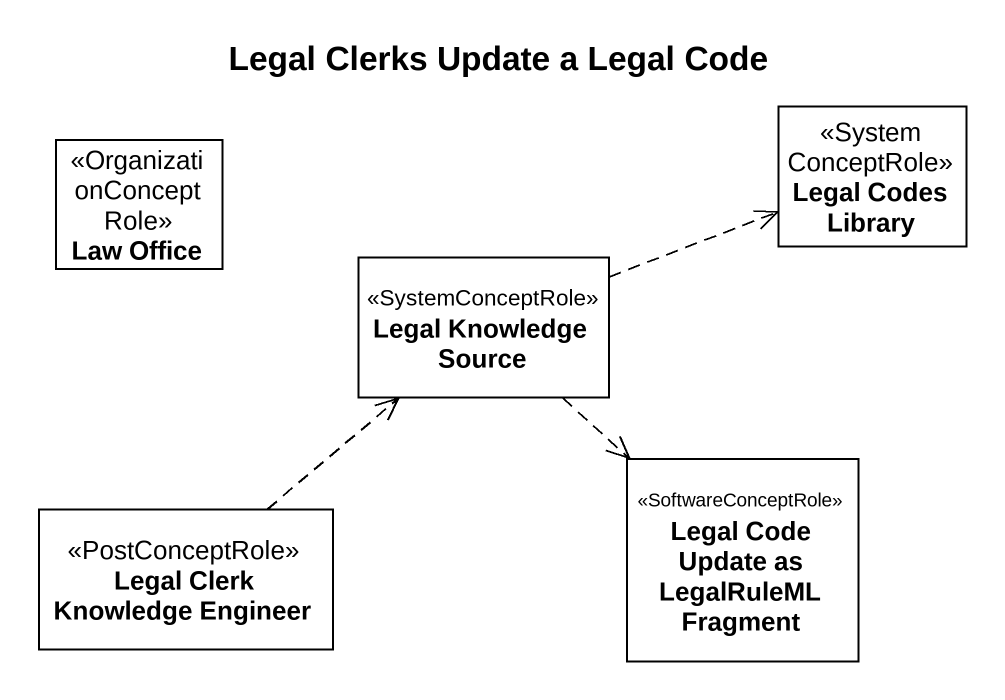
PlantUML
@startuml
title Legal Clerks Update a Legal Code
rectangle "Law Office" as Law_Office <<OrganizationConceptRole>>
rectangle "Legal Codes Library" as Legal_Codes_Library <<SystemConceptRole>>
rectangle "Legal Knowledge Source" as Legal_Knowledge_Source <<SystemConceptRole>>
rectangle "Legal Code Update as LegalRuleML Fragment" as Legal_Code_Update_as <<SoftwareConceptRole>>
rectangle "Legal Clerk Knowledge Engineer" as Legal_Clerk_Knowledge <<PostConceptRole>>
Legal_Knowledge_Source .right.> Legal_Codes_Library
Legal_Knowledge_Source ..> Legal_Code_Update_as
Legal_Clerk_Knowledge .up.> Legal_Knowledge_Source
@enduml
